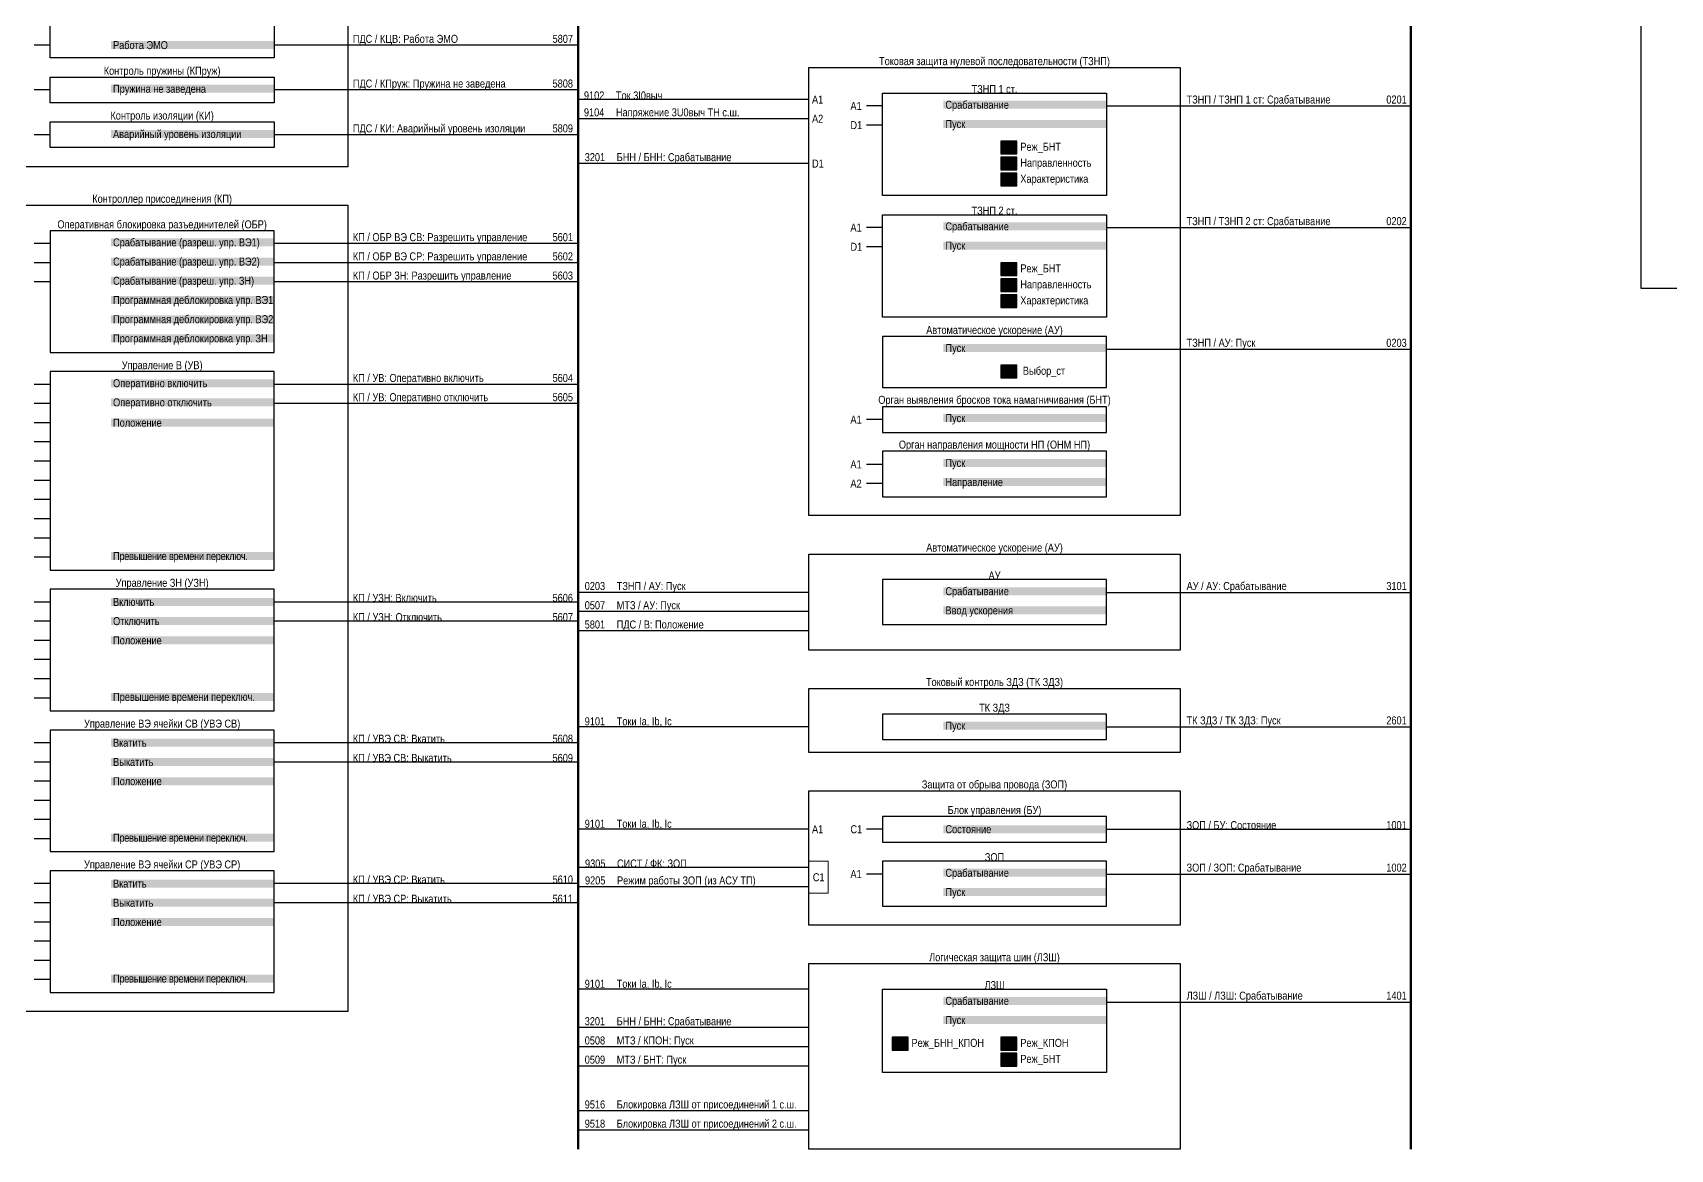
# Model space of a CAD drawing. Header units: millimetres. Extents: x 2179 to 12176, y -20554 to -12004.
# Drawn here: x 3894 to 4405, y -17977 to -17628 of the extents above; entities that cross this region are included whole.
import ezdxf
from ezdxf.enums import TextEntityAlignment as Align

# ---------------------------------------------------------------- set-up
doc = ezdxf.new("R2010")
doc.units = ezdxf.units.MM
for name, color, linetype, lineweight in [('GOOSE', 224, 'Continuous', 30), ('MMS', 190, 'Continuous', 30), ('Внутренняя шина', 4, 'Continuous', 70), ('Вход-Аналоги', 5, 'Continuous', 30), ('Линии связи', 75, 'Continuous', 30), ('Основная', 7, 'Continuous', 30), ('Сигналы внутр.', 13, 'Continuous', 30), ('Тонкая', 7, 'Continuous', 13)]:
    doc.layers.add(name, color=color, linetype=linetype, lineweight=lineweight)
doc.styles.add('Narrow', font='ARIALN.TTF')
doc.styles.add('Табл дан', font='ARIALN.TTF')

# ---------------------------------------------------------------- blocks, each defined once
blk = doc.blocks.new('SW.3')
at = {"true_color": 0xadddf7}
h = blk.add_hatch(color=141, dxfattribs=at)
h.dxf.hatch_style = 1
h.paths.add_polyline_path([(5, 2), (0, 2), (0, -2), (5, -2)])
blk.add_lwpolyline([(5, 2), (0, 2), (0, -2), (5, -2)], close=True)
for points in [[(2, 1), (1, 1)], [(1, 0), (2, 0)], [(3, 0), (2, 1)], [(4, 0), (3, 0)], [(2, -1), (1, -1)]]:
    blk.add_lwpolyline(points)
blk = doc.blocks.new('SW.2')
at = {"true_color": 0xadddf7}
h = blk.add_hatch(color=141, dxfattribs=at)
h.dxf.hatch_style = 1
h.paths.add_polyline_path([(5, 2), (0, 2), (0, -2), (5, -2)])
blk.add_lwpolyline([(5, 2), (0, 2), (0, -2), (5, -2)], close=True)
for points in [[(1, 0), (2, 0)], [(2, 0), (3, 1)], [(3, 0), (4, 0)]]:
    blk.add_lwpolyline(points)

msp = doc.modelspace()

# ---------------------------------------------------------------- linework, layer by layer
at = {"layer": 'Внутренняя шина'}
for points in [[(4064, -17977), (4064, -17222)], [(4324, -17977), (4324, -17222)]]:
    msp.add_lwpolyline(points, dxfattribs=at)
at = {"layer": 'Линии связи'}
for points in [[(4064, -17632), (3969, -17632)], [(4064, -17646), (3969, -17646)], [(4229, -17651), (4324, -17651)], [(4136, -17655), (4064, -17655)], [(4064, -17660), (3969, -17660)], [(4136, -17669), (4064, -17669)], [(4229, -17689), (4324, -17689)], [(4064, -17694), (3969, -17694)], [(4064, -17700), (3969, -17700)], [(4064, -17706), (3969, -17706)], [(4229, -17727), (4324, -17727)], [(4064, -17738), (3969, -17738)], [(4064, -17744), (3969, -17744)], [(4136, -17803), (4064, -17803)], [(4229, -17803), (4324, -17803)], [(4064, -17806), (3969, -17806)], [(4136, -17809), (4064, -17809)], [(4064, -17812), (3969, -17812)], [(4136, -17815), (4064, -17815)], [(4229, -17845), (4324, -17845)], [(4064, -17850), (3969, -17850)], [(4064, -17856), (3969, -17856)], [(4229, -17877), (4324, -17877)], [(4136, -17889), (4064.09, -17889)], [(4229, -17891), (4324, -17891)], [(4064, -17894), (3969, -17894)], [(4136, -17895), (4064.09, -17895)], [(4064, -17900), (3969, -17900)], [(4229, -17931), (4324, -17931)], [(4136, -17939), (4064, -17939)], [(4136, -17945), (4064, -17945)], [(4136, -17951), (4064, -17951)], [(4136, -17965), (4064, -17965)], [(4136, -17971), (4064, -17971)]]:
    msp.add_lwpolyline(points, dxfattribs=at)
at = {"layer": 'Линии связи', "ltscale": 0.5}
for points in [[(4136, -17649), (4064, -17649)], [(4136, -17845), (4064, -17845)], [(4136, -17877), (4064, -17877)], [(4136, -17927), (4064, -17927)]]:
    msp.add_lwpolyline(points, dxfattribs=at)
at = {"layer": 'Основная'}
for points in [[(3876, -17358), (3992, -17358), (3992, -17670), (3876, -17670)], [(4396, -17540), (4512, -17540), (4512, -17708), (4396, -17708)], [(3899, -17616), (3969, -17616), (3969, -17636), (3899, -17636)], [(4136, -17639), (4252, -17639), (4252, -17779), (4136, -17779)], [(3899, -17642), (3969, -17642), (3969, -17650), (3899, -17650)], [(4159, -17647), (4229, -17647), (4229, -17679), (4159, -17679)], [(3899, -17656), (3969, -17656), (3969, -17664), (3899, -17664)], [(3876, -17682), (3992, -17682), (3992, -17934), (3876, -17934)], [(4159, -17685), (4229, -17685), (4229, -17717), (4159, -17717)], [(3969, -17690), (3899, -17690), (3899, -17728), (3969, -17728)], [(4229, -17723), (4159, -17723), (4159, -17739), (4229, -17739)], [(3969, -17734), (3899, -17734), (3899, -17796), (3969, -17796)], [(4229, -17745), (4159, -17745), (4159, -17753), (4229, -17753)], [(4229, -17758.91), (4159, -17758.91), (4159, -17773.09), (4229, -17773.09)], [(4136, -17791), (4252, -17791), (4252, -17821), (4136, -17821)], [(4229, -17799), (4159, -17799), (4159, -17813), (4229, -17813)], [(3969, -17802), (3899, -17802), (3899, -17840), (3969, -17840)], [(4136, -17833), (4252, -17833), (4252, -17853), (4136, -17853)], [(4229, -17841), (4159, -17841), (4159, -17849), (4229, -17849)], [(3969, -17846), (3899, -17846), (3899, -17884), (3969, -17884)], [(4136, -17865), (4252, -17865), (4252, -17907), (4136, -17907)], [(4229, -17873), (4159, -17873), (4159, -17881), (4229, -17881)], [(3969, -17890), (3899, -17890), (3899, -17928), (3969, -17928)], [(4229, -17887), (4159, -17887), (4159, -17901), (4229, -17901)], [(4136, -17919), (4252, -17919), (4252, -17977), (4136, -17977)], [(4159, -17927), (4229, -17927), (4229, -17953), (4159, -17953)]]:
    msp.add_lwpolyline(points, close=True, dxfattribs=at)
for points in [[(3899, -17632), (3894, -17632)], [(3899, -17646), (3894, -17646)], [(4159, -17651), (4154, -17651)], [(3899, -17660), (3894, -17660)], [(4159, -17657), (4154, -17657)], [(4159, -17689), (4154, -17689)], [(3899, -17694), (3894, -17694)], [(4159, -17695), (4154, -17695)], [(3899, -17700), (3894, -17700)], [(3899, -17706), (3894, -17706)], [(3899, -17738), (3894, -17738)], [(3899, -17744), (3894, -17744)], [(3899, -17750), (3894, -17750)], [(4159, -17749), (4154, -17749)], [(3899, -17756), (3894, -17756)], [(3899, -17762), (3894, -17762)], [(4159, -17763), (4154, -17763)], [(3899, -17768), (3894, -17768)], [(4159, -17769), (4154, -17769)], [(3899, -17774), (3894, -17774)], [(3899, -17780), (3894, -17780)], [(3899, -17786), (3894, -17786)], [(3899, -17792), (3894, -17792)], [(3899, -17806), (3894, -17806)], [(3899, -17812), (3894, -17812)], [(3899, -17818), (3894, -17818)], [(3899, -17824), (3894, -17824)], [(3899, -17830), (3894, -17830)], [(3899, -17836), (3894, -17836)], [(3899, -17850), (3894, -17850)], [(3899, -17856), (3894, -17856)], [(3899, -17862), (3894, -17862)], [(3899, -17868), (3894, -17868)], [(3899, -17874), (3894, -17874)], [(3899, -17880), (3894, -17880)], [(4159, -17877), (4154, -17877)], [(4159, -17891), (4154, -17891)], [(3899, -17894), (3894, -17894)], [(3899, -17900), (3894, -17900)], [(3899, -17906), (3894, -17906)], [(3899, -17912), (3894, -17912)], [(3899, -17918), (3894, -17918)], [(3899, -17924), (3894, -17924)]]:
    msp.add_lwpolyline(points, dxfattribs=at)
at = {"layer": 'Тонкая'}
msp.add_lwpolyline([(4136, -17887), (4142, -17887), (4142, -17897), (4136, -17897)], close=True, dxfattribs=at)

# ---------------------------------------------------------------- block references
at = {"layer": 'Основная'}
for name, p in [('SW.2', (4196, -17664)), ('SW.3', (4196, -17669)), ('SW.3', (4196, -17674)), ('SW.2', (4196, -17702)), ('SW.3', (4196, -17707)), ('SW.3', (4196, -17712)), ('SW.3', (4196, -17734)), ('SW.3', (4162, -17944)), ('SW.2', (4196, -17944)), ('SW.2', (4196, -17949))]:
    msp.add_blockref(name, p, dxfattribs=at)

# ---------------------------------------------------------------- texts
at = {"layer": 'GOOSE', "char_height": 2.5, "width": 70, "attachment_point": 7, "style": 'Narrow'}
for s, insert in [('9516^IБлокировка ЛЗШ от присоединений 1 с.ш.', (4066, -17965)), ('9518^IБлокировка ЛЗШ от присоединений 2 с.ш.', (4066, -17971))]:
    msp.add_mtext(s, dxfattribs=dict(at, insert=insert))
at = {"layer": 'MMS', "char_height": 2.5, "attachment_point": 7, "style": 'Narrow'}
for s, insert, width in [('9305^IСИСТ / ФК: ЗОП', (4066.09, -17889), 48), ('9205^IРежим работы ЗОП (из АСУ ТП)', (4066.09, -17895), 69.9053)]:
    msp.add_mtext(s, dxfattribs=dict(at, insert=insert, width=width))
at = {"layer": 'Вход-Аналоги', "char_height": 2.5, "attachment_point": 7, "style": 'Narrow'}
for s, insert, width in [('9102^IТок 3I0выч', (4065.75, -17649), 48), ('9104^IНапряжение 3U0выч ТН с.ш.', (4065.75, -17655), 70.25), ('9101^IТоки Ia, Ib, Ic', (4066, -17845), 48), ('9101^IТоки Ia, Ib, Ic', (4066, -17877), 48), ('9101^IТоки Ia, Ib, Ic', (4066, -17927), 48)]:
    msp.add_mtext(s, dxfattribs=dict(at, insert=insert, width=width))
at = {"layer": 'Основная', "style": 'Табл дан'}
for s, p in [('A1', (4137, -17649)), ('A1', (4149, -17651)), ('A2', (4137, -17655)), ('D1', (4149, -17657)), ('Реж_БНТ', (4202.07, -17663.75)), ('D1', (4137, -17669)), ('Направленность', (4202.07, -17668.75)), ('Характеристика', (4202.07, -17673.75)), ('A1', (4149, -17689)), ('D1', (4149, -17695)), ('Реж_БНТ', (4202.07, -17701.75)), ('Направленность', (4202.07, -17706.75)), ('Характеристика', (4202.07, -17711.75)), (' Выбор_ст', (4202.07, -17733.75)), ('A1', (4149, -17749)), ('A1', (4149, -17763)), ('A2', (4149, -17769)), ('A1', (4137, -17877)), ('C1', (4149, -17877)), ('C1', (4137.25, -17892)), ('A1', (4149, -17891)), ('Реж_БНН_КПОН', (4168.07, -17943.75)), ('Реж_КПОН', (4202.07, -17943.75)), ('Реж_БНТ', (4202.07, -17948.75))]:
    msp.add_text(s, height=2.5, dxfattribs=at).set_placement(p, align=Align.MIDDLE_LEFT)
at = {"layer": 'Основная', "char_height": 2.5, "width": 51, "attachment_point": 4, "style": 'Narrow', "bg_fill": 1, "box_fill_scale": 1, "bg_fill_color": 9, "bg_fill_transparency": 0}
for s, insert in [('\\pl0.67568;Работа ЭМО', (3918, -17632)), ('\\pl0.67568;Пружина не заведена', (3918, -17646)), ('\\pl0.67568;Срабатывание', (4178, -17651)), ('\\pl0.67568;Пуск', (4178, -17657)), ('\\pl0.67568;Аварийный уровень изоляции', (3918, -17660.15)), ('\\pl0.67568;Срабатывание', (4178, -17689)), ('\\pl0.67568;Срабатывание (разреш. упр. ВЭ1)', (3918, -17694)), ('\\pl0.67568;Пуск', (4178, -17695)), ('\\pl0.67568;Срабатывание (разреш. упр. ВЭ2)', (3918, -17700)), ('\\pl0.67568;Срабатывание (разреш. упр. ЗН)', (3918, -17706)), ('\\pl0.67568;Программная деблокировка упр. ВЭ1', (3918, -17712)), ('\\pl0.67568;Программная деблокировка упр. ВЭ2', (3918, -17718)), ('\\pl0.67568;Программная деблокировка упр. ЗН', (3918, -17724)), ('\\pl0.67568;Пуск', (4178, -17727)), ('\\pl0.67568;Оперативно включить', (3918, -17738)), ('\\pl0.67568;Оперативно отключить', (3918, -17744)), ('\\pl0.67568;Положение', (3918, -17750)), ('\\pl0.67568;Пуск', (4178, -17748.91)), ('\\pl0.67568;Пуск', (4178, -17762.91)), ('\\pl0.67568;Направление', (4178, -17768.91)), ('\\pl0.67568;{\\T0.95;Превышение времени переключ.}', (3918, -17792.02)), ('\\pl0.67568;Включить', (3918, -17806)), ('\\pl0.67568;Срабатывание', (4178, -17803)), ('\\pl0.67568;Ввод ускорения', (4178, -17809)), ('\\pl0.67568;Отключить', (3918, -17812)), ('\\pl0.67568;Положение', (3918, -17818)), ('\\pl0.67568;Превышение времени переключ.', (3918, -17836.02)), ('\\pl0.67568;Пуск', (4178, -17845)), ('\\pl0.67568;Вкатить', (3918, -17850)), ('\\pl0.67568;Выкатить', (3918, -17856)), ('\\pl0.67568;Положение', (3918, -17862)), ('\\pl0.67568;Состояние', (4178, -17877)), ('\\pl0.67568;{\\T0.95;Превышение времени переключ.}', (3918, -17880.02)), ('\\pl0.67568;Срабатывание', (4178, -17891)), ('\\pl0.67568;Вкатить', (3918, -17894)), ('\\pl0.67568;Пуск', (4178, -17897)), ('\\pl0.67568;Выкатить', (3918, -17900)), ('\\pl0.67568;Положение', (3918, -17906)), ('\\pl0.67568;{\\T0.95;Превышение времени переключ.}', (3918, -17924.02)), ('\\pl0.67568;Срабатывание', (4178, -17931)), ('\\pl0.67568;Пуск', (4178, -17937))]:
    msp.add_mtext(s, dxfattribs=dict(at, insert=insert))
at = {"layer": 'Основная', "char_height": 2.5, "attachment_point": 8, "style": 'Narrow'}
for s, insert, width in [('Токовая защита нулевой последовательности (ТЗНП)', (4194, -17639), 116), ('Контроль пружины (КПруж)', (3934, -17642), 70), ('\\A1;ТЗНП 1 ст.', (4194, -17647), 70), ('Контроль изоляции (КИ)', (3934, -17656), 70), ('Контроллер присоединения (КП)', (3934, -17682), 116), ('Оперативная блокировка разъединителей (ОБР)', (3934, -17690), 70), ('\\A1;ТЗНП 2 ст.', (4194, -17685), 70), ('Автоматическое ускорение (АУ)', (4194, -17723), 70), ('Управление В (УВ)', (3934, -17734), 70), ('Орган выявления бросков тока намагничивания (БНТ)', (4194, -17744.82), 74), ('Орган направления мощности НП (ОНМ НП)', (4194, -17758.82), 70), ('Автоматическое ускорение (АУ)', (4194, -17791), 116), ('Управление ЗН (УЗН)', (3934, -17802), 70), ('\\A1;АУ', (4194, -17799), 70), ('Токовый контроль ЗДЗ (ТК ЗДЗ)', (4194, -17833), 116), ('\\A1;ТК ЗДЗ', (4194, -17841), 70), ('Управление ВЭ ячейки СВ (УВЭ СВ)', (3934, -17846), 70), ('Защита от обрыва провода (ЗОП)', (4194, -17865), 116), ('\\A1;Блок управления (БУ)', (4194, -17873), 70), ('Управление ВЭ ячейки СР (УВЭ СР)', (3934, -17890), 70), ('\\A1;ЗОП', (4194, -17887), 70), ('Логическая защита шин (ЛЗШ)', (4194, -17919), 116), ('\\A1;ЛЗШ', (4194, -17927), 70)]:
    msp.add_mtext(s, dxfattribs=dict(at, insert=insert, width=width))
at = {"layer": 'Сигналы внутр.', "char_height": 2.5, "attachment_point": 7}
for s, insert, width, style in [('ПДС / КЦВ: Работа ЭМО^I^I^I   5807', (3993.57, -17632), 70.43, 'Табл дан'), ('ПДС / КПруж: Пружина не заведена^I^I   5808', (3993.57, -17646), 70.43, 'Табл дан'), ('ТЗНП / {\\A1;ТЗНП 1 ст: }Срабатывание^I^I   0201^I', (4254, -17651), 70, 'Табл дан'), ('ПДС / КИ: Аварийный уровень изоляции^I   5809', (3993.57, -17660), 70.43, 'Табл дан'), ('3201^IБНН / БНН: Срабатывание', (4066, -17669), 70, 'Narrow'), ('ТЗНП / {\\A1;ТЗНП 2 ст: }Срабатывание^I^I   0202^I', (4254, -17689), 70, 'Табл дан'), ('КП / ОБР ВЭ СВ: Разрешить управление^I   5601^I', (3993.57, -17694), 70.43, 'Табл дан'), ('КП / ОБР ВЭ СР: Разрешить управление^I   5602^I', (3993.57, -17700), 70.43, 'Табл дан'), ('КП / ОБР ЗН: Разрешить управление^I^I   5603^I', (3993.57, -17706), 70.43, 'Табл дан'), ('ТЗНП / АУ{\\A1;: }Пуск^I^I^I^I   0203^I', (4254, -17727), 70, 'Табл дан'), ('КП / УВ: Оперативно включить^I   ^I   5604^I', (3993.57, -17738), 70.43, 'Табл дан'), ('КП / УВ: Оперативно отключить^I   ^I   5605^I', (3993.57, -17744), 70.43, 'Табл дан'), ('0203^IТЗНП / АУ{\\A1;: }Пуск', (4066, -17803), 48, 'Narrow'), ('АУ / АУ: Срабатывание^I^I^I   3101^I', (4254, -17803), 70, 'Табл дан'), ('КП / УЗН: Включить^I^I   ^I^I   5606^I', (3993.57, -17806), 70.43, 'Табл дан'), ('КП / УЗН: Отключить^I^I   ^I^I   5607^I', (3993.57, -17812), 70.43, 'Табл дан'), ('0507^IМТЗ / АУ: Пуск', (4066, -17809), 48, 'Narrow'), ('5801^IПДС / В: Положение', (4066, -17815), 48, 'Narrow'), ('\\A1;ТК ЗДЗ / ТК ЗДЗ: Пуск^I^I^I^I   2601^I', (4254, -17845), 70, 'Табл дан'), ('КП / УВЭ СВ: Вкатить^I^I   ^I^I   5608^I', (3993.57, -17850), 70.43, 'Табл дан'), ('КП / УВЭ СВ: Выкатить^I^I   ^I   5609^I', (3993.57, -17856), 70.43, 'Табл дан'), ('ЗОП / БУ: Состояние^I^I^I   ^I   1001^I', (4254, -17877), 70, 'Табл дан'), ('КП / УВЭ СР: Вкатить^I^I   ^I^I   5610^I', (3993.57, -17894), 70.43, 'Табл дан'), ('ЗОП / ЗОП: Срабатывание^I^I^I   1002^I', (4254, -17891), 70, 'Табл дан'), ('КП / УВЭ СР: Выкатить^I^I   ^I   5611^I', (3993.57, -17900), 70.43, 'Табл дан'), ('ЛЗШ / ЛЗШ: Срабатывание^I^I^I   1401^I', (4254, -17931), 70, 'Табл дан'), ('3201^IБНН / БНН: Срабатывание', (4066, -17939), 70, 'Narrow'), ('0508^IМТЗ / КПОН: Пуск', (4066, -17945), 48, 'Narrow'), ('0509^IМТЗ / БНТ: Пуск', (4066, -17951), 48, 'Narrow')]:
    msp.add_mtext(s, dxfattribs=dict(at, insert=insert, width=width, style=style))

doc.saveas('drawing.dxf')
